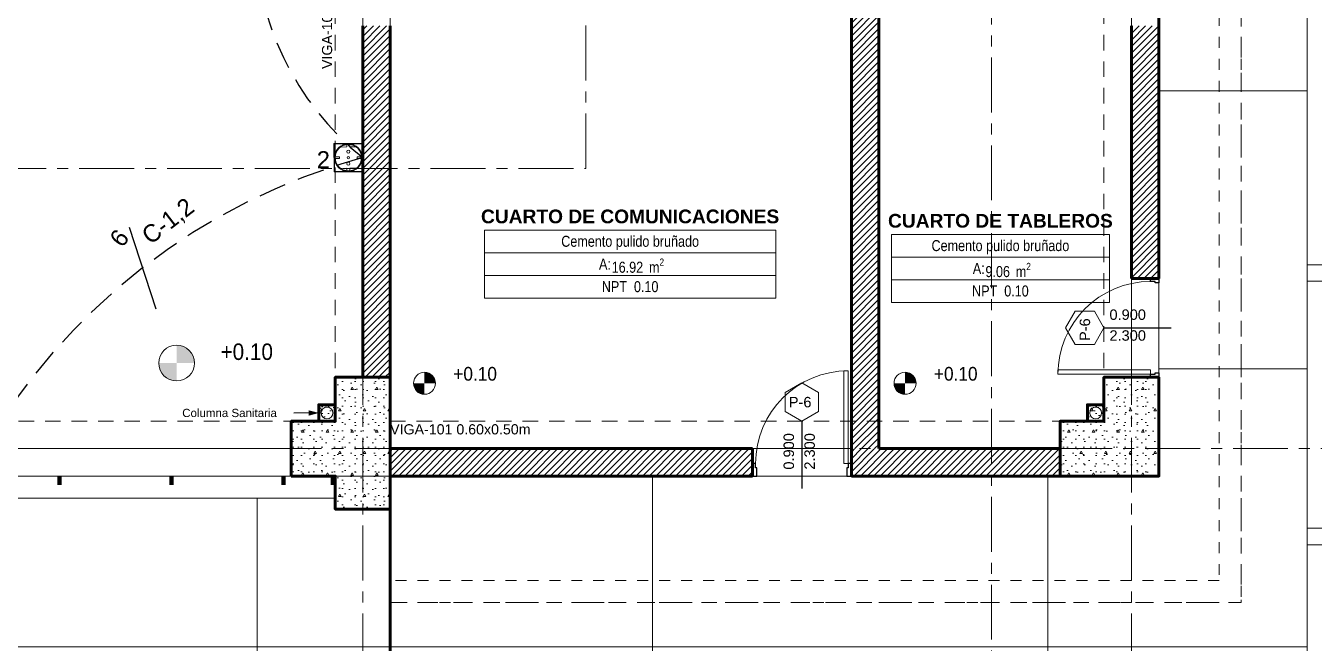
# Model space of a CAD drawing. Header units: inches. Extents: x -19 to 5698, y -728 to 92.
# Drawn here: x 41.25 to 52.98, y 5.68 to 11.3 of the extents above; entities that cross this region are included whole.
import ezdxf

# ---------------------------------------------------------------- set-up
doc = ezdxf.new("R2010")
doc.units = ezdxf.units.IN
doc.header["$MEASUREMENT"] = 0
doc.set_wipeout_variables(frame=1)
for name, pattern in [('CONTINUA', [0]), ('HIDDEN', [0.375, 0.25, -0.125]), ('Hidden Line', [0.195611, 0.141111, -0.0545]), ('Punto & Raya', [0.65, 0.5, -0.075, 0, -0.075]), ('Rayas', [0.282222, 0.141111, -0.141111]), ('super', [0.125, 0.075, -0.05]), ('Wipeout_Contour', [1, 0, -1])]:
    doc.linetypes.add(name, pattern=pattern)
doc.layers.get('0').update_dxf_attribs({"color": 61})
for name, color, linetype, lineweight in [('00 conduct tomacorr', 120, 'HIDDEN', 30), ('00 IE CKTO ILUMINACION', 3, 'Continuous', 50), ('00 IE LUZ EMERGENCIA', 253, 'Continuous', 0), ('10 REM ACABADOS', 170, 'Continuous', 13)]:
    doc.layers.add(name, color=color, linetype=linetype, lineweight=lineweight)
for name, color, linetype in [('02 _ ARQ _ ALB _ Cotas Ejes', 7, 'Continuous'), ('02 _ ARQ _ ALB _ Ejes Generales', 251, 'Continuous'), ('02 _ ARQ _ ZON _ Espacio.3D', 7, 'Continuous'), ('08 _ STR _ EXT _ 06 Columnas', 7, 'Continuous'), ('08 _ STR _ EXT _ 06 Elementos de Fachada', 7, 'Continuous'), ('08 _ STR _ EXT _ 07 Losa Aligerada', 7, 'Continuous'), ('08 _ STR _ EXT _ 08 Placas Inclinadas', 7, 'Continuous'), ('08 _ STR _ EXT _ 09 Vigas', 251, 'Continuous'), ('08 _ STR _ EXT _ 10 Vereda Exterior', 7, 'Continuous'), ('08 _ STR _ EXT _ Estacionamiento-Pavimento', 7, 'Continuous'), ('Estructura - 04 MURO', 7, 'Continuous'), ('Estructura - Carga', 7, 'Continuous'), ('IE-ALUM', 4, 'Continuous'), ('Interior - Equipamiento', 7, 'Continuous'), ('Marcador - Secciones', 7, 'Continuous'), ('MEP - HVAC', 7, 'Continuous'), ('Notas - Etiquetas', 7, 'Continuous')]:
    doc.layers.add(name, color=color, linetype=linetype)
doc.styles.add('Annotative', font='arial.ttf')
doc.styles.add('Estilo_Generado_4', font='swisse.ttf')
doc.styles.add('Estilo_Generado_8', font='arialbd.ttf')
doc.styles.add('Estilo_Generado_9', font='ARIALN.TTF')
doc.dimstyles.new('Estilo_Generado__1', dxfattribs={"dimtxt": 0.125, "dimasz": 0.095, "dimexe": 0.18, "dimexo": 0.3, "dimgap": 0, "dimtad": 0, "dimtih": 1, "dimtoh": 1, "dimzin": 0, "dimdsep": 46, "dimtxsty": 'Estilo_Generado_4', "dimblk": 'ARROWHEAD_6', "dimblk1": 'ARROWHEAD_6', "dimblk2": 'ARROWHEAD_6', "dimcen": 0.09, "dimse1": 1, "dimse2": 1, "dimclrd": 144, "dimclre": 144, "dimclrt": 7, "dimadec": 0, "dimazin": 0, "dimtfac": 1, "dimtdec": 4, "dimtmove": 0, "dimatfit": 3, "dimfxl": 1, "dimtolj": 1, "dimtzin": 0, "dimarcsym": 0})
doc.dimstyles.new('Estilo_Generado__8', dxfattribs={"dimtxt": 0.18, "dimasz": 0.0912, "dimexe": 0.18, "dimexo": 0.0625, "dimgap": 0, "dimtad": 0, "dimtih": 1, "dimtoh": 1, "dimdec": 4, "dimzin": 0, "dimdsep": 46, "dimcen": 0.09, "dimadec": 0, "dimazin": 0, "dimtfac": 1, "dimtdec": 4, "dimtmove": 0, "dimatfit": 3, "dimldrblk": 'ARROWHEAD_5', "dimfxl": 1, "dimtolj": 1, "dimtzin": 0, "dimarcsym": 0})
pattern_1 = [(45, (0, 0), (-0.030052038, 0.030052038), [])]
pattern_2 = [(0, (0, 0), (0, 0.3897114), [0.024375, -0.200625]), (0, (0.1125, 0.19486), (0, 0.3897114), [0.024375, -0.200625]), (60, (0, 0), (-0.3375, 0.1948557), [0.024375, -0.200625]), (60, (0.225, 0), (-0.3375, 0.1948557), [0.024375, -0.200625]), (120, (0.02437, 0), (0.3375, 0.1948557), [0.024375, -0.200625]), (120, (0.24938, 0), (0.3375, 0.1948557), [0.024375, -0.200625]), (0, (0, 0.0375), (0, 0.075), [0, -0.075, 0, -0.1125]), (45, (0.0375, 0.0375), (-0.05303301, 0.05303301), [0, -0.05625, 0, -0.09375])]
pattern_3 = [(0, (0, 0), (0, 0.3117692), [0.03, -0.15]), (0, (0.09, 0.1559), (0, 0.3117692), [0.03, -0.15]), (60, (0, 0), (-0.27, 0.1558846), [0.03, -0.15]), (60, (0.18, 0), (-0.27, 0.1558846), [0.03, -0.15]), (120, (0.03, 0), (0.27, 0.1558846), [0.03, -0.15]), (120, (0.21, 0), (0.27, 0.1558846), [0.03, -0.15]), (0, (0, 0.03), (0, 0.06), [0, -0.06, 0, -0.09]), (45, (0.03, 0.03), (-0.04242641, 0.04242641), [0, -0.045, 0, -0.075])]

# ---------------------------------------------------------------- blocks, each defined once
blk = doc.blocks.new('*D15')
at = {"layer": '02 _ ARQ _ ALB _ Cotas Ejes', "color": 152, "linetype": 'Continuous', "lineweight": 35, "transparency": 16777216}
for p, q in [((37.37, 2.481), (37.27, 2.381)), ((44.37, 2.481), (44.27, 2.381))]:
    blk.add_line(p, q, dxfattribs=at)
at = {"layer": '02 _ ARQ _ ALB _ Cotas Ejes', "color": 144, "linetype": 'Continuous', "lineweight": 13, "transparency": 16777216}
for p, q in [((37.32, 2.337), (37.32, 2.524)), ((44.32, 2.337), (44.32, 2.524)), ((37.32, 2.431), (40.595, 2.431)), ((41.045, 2.431), (44.32, 2.431))]:
    blk.add_line(p, q, dxfattribs=at)
at = {"layer": '02 _ ARQ _ ALB _ Cotas Ejes', "color": 7, "lineweight": 35, "transparency": 16777216, "insert": (40.62, 2.368), "char_height": 0.125, "attachment_point": 7, "style": 'Estilo_Generado_4'}
blk.add_mtext('\\A1;{\\pql;\\fSwis721 Ex BT|b0|i0|c0|p34;7.00}', dxfattribs=at)
blk = doc.blocks.new('ARROWHEAD_6')
at = {"color": 0, "linetype": 'Continuous', "lineweight": 0}
for p, q in [((0, 0), (-1, 0)), ((-0.5, -0.5), (0.5, 0.5))]:
    blk.add_line(p, q, dxfattribs=at)
blk = doc.blocks.new('*D16')
at = {"layer": '02 _ ARQ _ ALB _ Cotas Ejes', "color": 152, "linetype": 'Continuous', "lineweight": 35, "transparency": 16777216}
for p, q in [((44.37, 2.481), (44.27, 2.381)), ((51.27, 2.381), (51.37, 2.481))]:
    blk.add_line(p, q, dxfattribs=at)
at = {"layer": '02 _ ARQ _ ALB _ Cotas Ejes', "color": 144, "linetype": 'Continuous', "lineweight": 13, "transparency": 16777216}
for p, q in [((44.32, 2.337), (44.32, 2.524)), ((51.32, 2.337), (51.32, 2.524)), ((44.32, 2.431), (47.595, 2.431)), ((48.045, 2.431), (51.32, 2.431)), ((51.32, 2.431), (51.395, 2.431))]:
    blk.add_line(p, q, dxfattribs=at)
at = {"layer": '02 _ ARQ _ ALB _ Cotas Ejes', "color": 7, "lineweight": 35, "transparency": 16777216, "insert": (47.62, 2.368), "char_height": 0.125, "attachment_point": 7, "style": 'Estilo_Generado_4'}
blk.add_mtext('\\A1;{\\pql;\\fSwis721 Ex BT|b0|i0|c0|p34;7.00}', dxfattribs=at)
blk = doc.blocks.new('ARROWHEAD_5')
at = {"linetype": 'Continuous', "lineweight": 0}
blk.add_hatch(color=0, dxfattribs=at).paths.add_polyline_path([(-1, 0.2679), (0, 0), (-1, -0.2679)])
at = {"color": 0, "linetype": 'Continuous', "lineweight": 0}
blk.add_line((0, 0), (-1, 0), dxfattribs=at)
blk = doc.blocks.new('tomacorriente schuko 2+T')
at = {"color": 3}
for p, q in [((-0.1377, -0.0281, -162.36), (-0.1377, -0.1227, -162.36)), ((-0.1377, -0.0281, -162.36), (-0.0441, -0.0281, -162.36)), ((-0.1367, -0.0296, -162.36), (-0.1367, -0.1211, -162.36)), ((-0.1367, -0.0296, -162.36), (-0.1367, -0.1211, -162.36)), ((-0.1367, -0.0296, -162.36), (-0.0452, -0.0296, -162.36)), ((-0.1367, -0.0296, -162.36), (-0.0909, -0.0296, -162.36)), ((-0.0935, -0.0318, -162.36), (-0.0935, -0.0465, -162.36)), ((-0.0909, -0.0296, -162.36), (-0.0452, -0.0296, -162.36)), ((-0.0883, -0.0318, -162.36), (-0.0883, -0.0465, -162.36)), ((-0.0452, -0.0296, -162.36), (-0.0452, -0.1211, -162.36)), ((-0.0452, -0.0296, -162.36), (-0.0452, -0.1211, -162.36)), ((-0.0441, -0.0281, -162.36), (-0.0441, -0.1227, -162.36)), ((-0.1342, -0.0701, -162.36), (-0.1261, -0.0701, -162.36)), ((-0.1342, -0.0806, -162.36), (-0.1261, -0.0806, -162.36)), ((-0.1261, -0.0496, -162.36), (-0.1261, -0.0701, -162.36)), ((-0.1261, -0.0806, -162.36), (-0.1261, -0.1011, -162.36)), ((-0.0935, -0.0465, -162.36), (-0.0883, -0.0465, -162.36)), ((-0.0557, -0.0496, -162.36), (-0.0557, -0.0701, -162.36)), ((-0.0557, -0.0701, -162.36), (-0.0476, -0.0701, -162.36)), ((-0.0557, -0.0806, -162.36), (-0.0476, -0.0806, -162.36)), ((-0.0557, -0.0806, -162.36), (-0.0557, -0.1011, -162.36)), ((-0.1377, -0.1227, -162.36), (-0.0441, -0.1227, -162.36)), ((-0.1367, -0.1211, -162.36), (-0.0452, -0.1211, -162.36)), ((-0.1367, -0.1211, -162.36), (-0.0909, -0.1211, -162.36)), ((-0.0935, -0.1043, -162.36), (-0.0883, -0.1043, -162.36)), ((-0.0935, -0.1043, -162.36), (-0.0935, -0.1189, -162.36)), ((-0.0909, -0.1211, -162.36), (-0.0452, -0.1211, -162.36)), ((-0.0883, -0.1043, -162.36), (-0.0883, -0.1189, -162.36))]:
    blk.add_line(p, q, dxfattribs=at)
for centre, radius in [((-0.0909, -0.0754, -162.36), 0.0457), ((-0.0909, -0.0754, -162.36), 0.0436), ((-0.1109, -0.0754, -162.36), 0.00505), ((-0.091, -0.0755, -162.36), 0.00406), ((-0.0709, -0.0754, -162.36), 0.00505)]:
    blk.add_circle(centre, radius, dxfattribs=at)

msp = doc.modelspace()

# ---------------------------------------------------------------- hatches: boundary and pattern name
at = {"linetype": 'Continuous', "lineweight": 13}
for color, points in [(7, [(42.6257, 8.2293), (42.7882, 8.2293), (42.7758, 8.2914), (42.7406, 8.3442), (42.6879, 8.3794), (42.6257, 8.3918)]), (7, [(42.6257, 8.2293), (42.4632, 8.2293), (42.4755, 8.1671), (42.5108, 8.1144), (42.5635, 8.0791), (42.6257, 8.0668)]), (175, [(44.8826, 8.0455), (44.9826, 8.0455), (44.975, 8.0838), (44.9533, 8.1162), (44.9209, 8.1379), (44.8826, 8.1455)]), (175, [(49.2589, 8.0455), (49.3589, 8.0455), (49.3513, 8.0838), (49.3296, 8.1162), (49.2972, 8.1379), (49.2589, 8.1455)]), (175, [(44.8826, 8.0455), (44.7826, 8.0455), (44.7902, 8.0072), (44.8119, 7.9748), (44.8443, 7.9531), (44.8826, 7.9455)]), (175, [(49.2589, 8.0455), (49.1589, 8.0455), (49.1665, 8.0072), (49.1882, 7.9748), (49.2207, 7.9531), (49.2589, 7.9455)])]:
    msp.add_hatch(color=color, dxfattribs=at).paths.add_polyline_path(points)
at = {"layer": '08 _ STR _ EXT _ 10 Vereda Exterior', "linetype": 'Continuous', "lineweight": 13}
h = msp.add_hatch(dxfattribs=at)
h.set_pattern_fill('RETÍCULA_100X100_0002', color=251, style=0, pattern_type=2)
h.set_pattern_definition([(360, (3.7574, 18.3027), (0, 2.53199), []), (90, (3.7574, 18.3027), (-3.6, 0), [])])
h.paths.add_polyline_path([(2.17, 3.6213), (4.2913, 1.5), (9.32, 1.5), (9.32, 6.5), (40.52, 6.5), (40.52, 1.5), (52.92, 1.5), (52.92, 19.0859), (51.57, 19.0859), (51.57, 7.2), (9.07, 7.2), (9.07, 7.85), (6.5201, 7.85, -0.4142136), (6.2701, 8.1), (6.2701, 8.85, -0.4142126), (6.5201, 9.1), (9.07, 9.1), (9.07, 12), (6.5201, 12, -0.4142136), (6.2701, 12.25), (6.2701, 13, -0.4142126), (6.5201, 13.25), (9.07, 13.25), (9.07, 16.15), (6.5201, 16.15, -0.4142136), (6.2701, 16.4), (6.2701, 17.15, -0.4142126), (6.5201, 17.4), (8.77, 17.4), (8.7706, 21.0499), (2.17, 21.0499)])
at = {"layer": 'Estructura - Carga', "linetype": 'Continuous', "lineweight": 13}
h = msp.add_hatch(dxfattribs=at)
h.set_pattern_fill('HORMIGÓN_ARMADO_0002', color=251, style=0, pattern_type=2)
h.set_pattern_definition(pattern_3)
h.paths.add_polyline_path([(43.92, 7.7), (44.07, 7.7), (44.07, 7.85), (43.92, 7.85)])
h = msp.add_hatch(dxfattribs=at)
h.set_pattern_fill('HORMIGÓN_ARMADO_0002', color=251, style=0, pattern_type=2)
h.set_pattern_definition(pattern_3)
h.paths.add_polyline_path([(50.92, 7.7), (51.07, 7.7), (51.07, 7.85), (50.92, 7.85)])

# ---------------------------------------------------------------- linework, layer by layer
at = {"color": 7, "linetype": 'Continuous', "lineweight": 13}
msp.add_circle((42.6257, 8.2293), 0.1625, dxfattribs=at)
at = {"color": 175, "linetype": 'Continuous', "lineweight": 13}
for centre in [(44.8826, 8.0455), (49.2589, 8.0455)]:
    msp.add_circle(centre, 0.1, dxfattribs=at)
at = {"layer": '02 _ ARQ _ ZON _ Espacio.3D', "color": 251, "linetype": 'Continuous', "lineweight": 13}
for p, q in [((48.0816, 9.4382), (45.429, 9.4382)), ((45.429, 9.4382), (45.429, 8.8206)), ((45.429, 9.4382), (48.0816, 9.4382)), ((45.429, 9.2323), (45.429, 9.4382)), ((48.0816, 8.8206), (48.0816, 9.4382)), ((48.0816, 9.4382), (48.0816, 9.2323)), ((51.119, 9.3988), (49.135, 9.3988)), ((49.135, 9.3988), (49.135, 8.7811)), ((49.135, 9.3988), (51.119, 9.3988)), ((49.135, 9.1929), (49.135, 9.3988)), ((51.119, 8.7811), (51.119, 9.3988)), ((51.119, 9.3988), (51.119, 9.1929)), ((48.0816, 9.2323), (45.429, 9.2323)), ((45.429, 9.2323), (48.0816, 9.2323)), ((45.429, 9.0265), (45.429, 9.2323)), ((48.0816, 9.2323), (48.0816, 9.0265)), ((51.119, 9.1929), (49.135, 9.1929)), ((49.135, 9.1929), (51.119, 9.1929)), ((49.135, 8.987), (49.135, 9.1929)), ((51.119, 9.1929), (51.119, 8.987)), ((48.0816, 9.0265), (45.429, 9.0265)), ((45.429, 9.0265), (48.0816, 9.0265)), ((45.429, 8.8206), (45.429, 9.0265)), ((48.0816, 9.0265), (48.0816, 8.8206)), ((51.119, 8.987), (49.135, 8.987)), ((49.135, 8.987), (51.119, 8.987)), ((49.135, 8.7811), (49.135, 8.987)), ((51.119, 8.987), (51.119, 8.7811)), ((45.429, 8.8206), (48.0816, 8.8206)), ((48.0816, 8.8206), (45.429, 8.8206)), ((49.135, 8.7811), (51.119, 8.7811)), ((51.119, 8.7811), (49.135, 8.7811))]:
    msp.add_line(p, q, dxfattribs=at)
at = {"layer": '02 _ ARQ _ ZON _ Espacio.3D', "color": 254, "linetype": 'Continuous', "lineweight": 0, "flags": 128}
msp.add_lwpolyline([(37.77, 7.45), (43.67, 7.45), (43.67, 7.7), (44.07, 7.7), (44.07, 8.1), (44.32, 8.1), (44.32, 16.1), (44.07, 16.1), (44.07, 16.9), (43.47, 16.9), (43.47, 17.4), (44.57, 17.4), (44.57, 16.25), (45.7699, 16.25), (45.7699, 15.5372), (47.42, 15.5372), (47.42, 15.1937), (48.32, 15.1937), (48.32, 15.5372), (48.32, 17.1), (47.82, 17.1), (47.82, 19.05), (45.6803, 19.05), (45.6803, 20.35)], dxfattribs=at)
at = {"layer": '02 _ ARQ _ ZON _ Espacio.3D', "color": 9, "linetype": 'Continuous', "lineweight": 5, "flags": 128}
for points in [[(44.57, 7.45), (48.77, 7.45), (48.77, 11.45), (47.27, 11.45), (45.7699, 11.45), (44.57, 11.45)], [(49.02, 11.45), (49.02, 7.45), (50.67, 7.45), (50.67, 7.7), (51.07, 7.7), (51.07, 8.1), (51.32, 8.1), (51.32, 11.45)]]:
    msp.add_lwpolyline(points, close=True, dxfattribs=at)
at = {"layer": '08 _ STR _ EXT _ 07 Losa Aligerada', "color": 7, "linetype": 'Rayas', "lineweight": 18, "flags": 128}
msp.add_lwpolyline([(8.17, 27.9392), (7.67, 27.9392), (7.67, 5.8), (25.2353, 5.8), (25.2353, 7.2), (30.4315, 7.2), (30.4315, 6.0005), (37.07, 6.0005), (37.07, 3.3753), (44.57, 3.3753), (44.57, 6.05), (52.32, 6.05), (52.32, 14.9999), (51.57, 14.9999), (51.57, 15.1499), (51.57, 15.7999), (51.57, 18.1001), (51.57, 18.1001), (51.57, 20.35), (46.67, 20.35), (46.67, 22.35), (46.67, 22.6), (46.67, 24.5), (46.67, 24.75), (46.67, 26.75), (51.57, 26.75), (51.57, 29.7), (51.57, 29.7), (51.57, 35.2005), (52.37, 35.2005), (52.52, 35.2005), (52.52, 41.1), (38.9553, 41.1), (38.9553, 40.8001), (34.0478, 40.8001), (34.0478, 40.5001), (23.37, 40.5001), (23.37, 43.8736), (16.2699, 43.8736), (16.2699, 39.9), (11.1201, 39.9), (11.1201, 40.95), (8.02, 40.95), (8.02, 37.7), (9.07, 37.7), (9.07, 33.9), (8.17, 33.9)], close=True, dxfattribs=at)
at = {"layer": '08 _ STR _ EXT _ 07 Losa Aligerada', "color": 7, "linetype": 'Continuous', "lineweight": 18, "flags": 128}
msp.add_lwpolyline([(9.07, 7.2), (51.57, 7.2), (51.57, 39.9), (9.07, 39.9)], dxfattribs=at)
at = {"layer": '08 _ STR _ EXT _ 08 Placas Inclinadas', "color": 7, "linetype": 'Continuous', "lineweight": 80, "flags": 128}
msp.add_lwpolyline([(44.57, 3.3995), (44.57, 6.9)], dxfattribs=at)
at = {"layer": '08 _ STR _ EXT _ 09 Vigas', "color": 251, "linetype": 'Hidden Line', "lineweight": 13, "true_color": 0x636466}
for p, q in [((44.07, 7.7), (44.07, 16.9)), ((51.07, 7.7), (51.07, 16.9)), ((37.57, 7.7), (44.07, 7.7))]:
    msp.add_line(p, q, dxfattribs=at)
at = {"layer": '08 _ STR _ EXT _ 09 Vigas', "color": 251, "linetype": 'super', "lineweight": 13, "true_color": 0x636466}
for p, q in [((52.12, 14.9999), (52.12, 6.25)), ((52.32, 14.9999), (52.32, 6.05)), ((52.12, 6.25), (44.57, 6.25)), ((44.57, 6.25), (44.57, 6.05)), ((52.32, 6.05), (44.57, 6.05))]:
    msp.add_line(p, q, dxfattribs=at)
at = {"layer": '08 _ STR _ EXT _ Estacionamiento-Pavimento', "color": 7, "linetype": 'Continuous', "lineweight": 18, "flags": 128}
msp.add_lwpolyline([(9.07, 40.85), (52.92, 40.85), (52.92, 1.5), (69.77, 1.5), (69.77, 46.7845), (56.22, 46.9373), (56.22, 50.85), (9.07, 50.85)], close=True, dxfattribs=at)
at = {"layer": 'Estructura - 04 MURO', "color": 152, "linetype": 'Continuous', "lineweight": 25}
for p, q in [((51.07, 8.55), (51.6825, 8.55)), ((48.32, 7.7), (48.32, 7.0875))]:
    msp.add_line(p, q, dxfattribs=at)
at = {"layer": 'Estructura - 04 MURO', "color": 165, "linetype": 'Continuous', "lineweight": 15}
for p, q in [((48.702, 7.315), (48.702, 8.159)), ((48.702, 8.159), (48.742, 8.159)), ((51.495, 8.168), (50.651, 8.168)), ((50.651, 8.168), (50.651, 8.128)), ((50.651, 8.128), (51.495, 8.128)), ((51.495, 8.128), (51.495, 8.168)), ((14.0199, 7.45), (43.67, 7.45)), ((14.0199, 7.2), (43.67, 7.2))]:
    msp.add_line(p, q, dxfattribs=at)
at = {"layer": 'Estructura - 04 MURO', "color": 7, "linetype": 'Continuous', "lineweight": 80}
for p, q in [((51.495, 8.1), (51.32, 8.1)), ((51.495, 8.1), (51.32, 8.1)), ((51.57, 8.1), (51.495, 8.1)), ((51.57, 8.1), (51.495, 8.1)), ((51.57, 8.1), (51.495, 8.1)), ((43.67, 7.2), (43.67, 7.45)), ((43.67, 7.2), (43.67, 7.45))]:
    msp.add_line(p, q, dxfattribs=at)
at = {"layer": 'Estructura - 04 MURO', "color": 165, "linetype": 'Continuous', "lineweight": 25}
for p, q in [((51.495, 8.1), (51.495, 8.128)), ((51.495, 8.128), (51.535, 8.128)), ((51.57, 8.1), (51.495, 8.1)), ((51.535, 8.128), (51.535, 8.14)), ((51.535, 8.14), (51.57, 8.14)), ((51.57, 8.14), (51.57, 8.1))]:
    msp.add_line(p, q, dxfattribs=at)
at = {"layer": 'Estructura - 04 MURO', "color": 251, "linetype": 'Continuous', "lineweight": 13, "flags": 128}
for points in [[(50.72, 8.55), (50.8075, 8.3984), (50.9825, 8.3984), (51.07, 8.55), (50.9825, 8.7016), (50.8075, 8.7016)], [(48.32, 8.05), (48.1684, 7.9625), (48.1684, 7.7875), (48.32, 7.7), (48.4715, 7.7875), (48.4715, 7.9625)]]:
    msp.add_lwpolyline(points, close=True, dxfattribs=at)
at = {"layer": 'Estructura - Carga', "color": 7, "linetype": 'Continuous', "lineweight": 80, "flags": 128}
for points in [[(43.92, 7.7), (44.07, 7.7), (44.07, 7.85), (43.92, 7.85)], [(50.92, 7.7), (51.07, 7.7), (51.07, 7.85), (50.92, 7.85)]]:
    msp.add_lwpolyline(points, close=True, dxfattribs=at)
at = {"layer": 'IE-ALUM'}
msp.add_line((42.195, 9.4663), (42.4355, 8.7235), dxfattribs=at)
at = {"layer": 'Interior - Equipamiento', "color": 175, "linetype": 'Continuous', "lineweight": 13, "flags": 128}
for points in [[(57.92, 8.975), (57.92, 9.125), (52.92, 9.125), (52.92, 8.975)], [(57.92, 6.575), (57.92, 6.725), (52.92, 6.725), (52.92, 6.575)]]:
    msp.add_lwpolyline(points, close=True, dxfattribs=at)
at = {"layer": 'Marcador - Secciones', "color": 251, "linetype": 'Punto & Raya', "lineweight": 13, "true_color": 0x636466}
msp.add_line((46.3506, 10.0018), (46.3506, 17.4928), dxfattribs=at)
at = {"layer": 'MEP - HVAC', "color": 7, "linetype": 'Continuous', "lineweight": 13, "flags": 128}
for points in [[(43.995, 7.721, -1), (43.995, 7.829, -1)], [(50.995, 7.721, -1), (50.995, 7.829, -1)]]:
    msp.add_lwpolyline(points, format="xyb", close=True, dxfattribs=at)

# ---------------------------------------------------------------- texts
at = {"color": 7, "lineweight": 13, "insert": (43.0257, 8.2554), "char_height": 0.15, "attachment_point": 7, "style": 'Estilo_Generado_4'}
msp.add_mtext('\\A1;{\\W0.900000x;\\pql;\\fSwis721 Ex BT|b0|i0|c0|p34;+0.10}', dxfattribs=at)
at = {"color": 175, "lineweight": 13, "char_height": 0.125, "attachment_point": 7, "style": 'Estilo_Generado_4'}
for insert in [(45.1451, 8.0673), (49.5214, 8.0673)]:
    msp.add_mtext('\\A1;{\\W0.900000x;\\pql;\\fSwis721 Ex BT|b0|i0|c0|p34;+0.10}', dxfattribs=dict(at, insert=insert))
at = {"layer": '00 IE CKTO ILUMINACION', "color": 4, "linetype": 'CONTINUA', "lineweight": 15}
msp.add_text('C-1,2', height=0.15962, rotation=37.52683, dxfattribs=at).set_placement((42.3872, 9.3017, 0))
at = {"layer": '00 IE CKTO ILUMINACION', "color": 30, "linetype": 'CONTINUA', "lineweight": 15, "true_color": 0xf26722}
msp.add_text('6', height=0.1596, rotation=52.8657, dxfattribs=at).set_placement((42.1311, 9.2726, 10395.4412))
at = {"layer": '00 IE LUZ EMERGENCIA', "style": 'Annotative'}
msp.add_attdef('2', (43.9012, 10.0021), '', height=0.1562, dxfattribs=at)
at = {"layer": '02 _ ARQ _ ZON _ Espacio.3D', "color": 251, "lineweight": 25, "attachment_point": 2}
for s, insert, char_height, style in [('\\A1;{\\pqc;\\pt0;\\fArial|b1|i0|c0|p34;CUARTO DE COMUNICACIONES}', (46.7553, 9.6267), 0.125, 'Estilo_Generado_8'), ('\\A1;{\\pqc;\\pt0;\\fArial|b1|i0|c0|p34;}', (48.0816, 9.6552), 0.125, 'Estilo_Generado_8'), ('\\A1;{\\pqc;\\pt0;\\fArial|b1|i0|c0|p34;CUARTO DE TABLEROS}', (50.127, 9.5872), 0.125, 'Estilo_Generado_8'), ('\\A1;{\\pqc;\\pt0;\\fArial|b1|i0|c0|p34;}', (51.119, 9.6158), 0.125, 'Estilo_Generado_8'), ('\\A1;{\\pqc;\\pt0;\\fArial Narrow|b0|i0|c0|p34;}', (46.1247, 9.4176), 0.1, 'Estilo_Generado_9'), ('\\A1;{\\pqc;\\pt0;\\fArial Narrow|b0|i0|c0|p34;Cemento pulido bruñado}', (46.7553, 9.3881), 0.1, 'Estilo_Generado_9'), ('\\A1;{\\pqc;\\pt0;\\fArial Narrow|b0|i0|c0|p34;}', (49.4964, 9.3782), 0.1, 'Estilo_Generado_9'), ('\\A1;{\\pqc;\\pt0;\\fArial Narrow|b0|i0|c0|p34;Cemento pulido bruñado}', (50.127, 9.3487), 0.1, 'Estilo_Generado_9'), ('\\A1;{\\pqc;\\pt0;\\fArial Narrow|b0|i0|c0|p34;A: }', (46.5261, 9.1805), 0.1, 'Estilo_Generado_9'), ('\\A1;{\\pqc;\\pt0,0.3;\\fArial Narrow|b0|i0|c0|p34;16.92\\fArial Narrow|b0|i0|c0|p34;\\A1{\\H.66x;\\S^  ;}\\fArial Narrow|b0|i0|c0|p34; m\\fArial Narrow|b0|i0|c0|p34;\\A1{\\H.66x;\\S2^  ;}}', (46.8259, 9.1809), 0.1, 'Estilo_Generado_9'), ('\\A1;{\\pqc;\\pt0;\\fArial Narrow|b0|i0|c0|p34;A: }', (49.9299, 9.141), 0.1, 'Estilo_Generado_9'), ('\\A1;{\\pqc;\\pt0,0.3;\\fArial Narrow|b0|i0|c0|p34;9.06\\fArial Narrow|b0|i0|c0|p34;\\A1{\\H.66x;\\S^  ;}\\fArial Narrow|b0|i0|c0|p34; m\\fArial Narrow|b0|i0|c0|p34;\\A1{\\H.66x;\\S2^  ;}}', (50.1976, 9.1414), 0.1, 'Estilo_Generado_9'), ('\\A1;{\\pqc;\\pt0;\\fArial Narrow|b0|i0|c0|p34;}', (46.4955, 9.0059), 0.1, 'Estilo_Generado_9'), ('\\A1;{\\pqc;\\pt0;\\fArial Narrow|b0|i0|c0|p34;NPT  0.10}', (46.7553, 8.975), 0.1, 'Estilo_Generado_9'), ('\\A1;{\\pqc;\\pt0;\\fArial Narrow|b0|i0|c0|p34;}', (49.8673, 8.9664), 0.1, 'Estilo_Generado_9'), ('\\A1;{\\pqc;\\pt0;\\fArial Narrow|b0|i0|c0|p34;NPT  0.10}', (50.127, 8.9356), 0.1, 'Estilo_Generado_9')]:
    msp.add_mtext(s, dxfattribs=dict(at, insert=insert, char_height=char_height, style=style))
at = {"layer": 'Estructura - 04 MURO', "color": 251, "lineweight": 25, "char_height": 0.095, "attachment_point": 7, "style": 'Estilo_Generado_4'}
for s, insert in [('\\A1;{\\pql;\\pt0;\\fSwis721 Ex BT|b0|i0|c0|p34;0.900\\fSwis721 Ex BT|b0|i0|c0|p34;\\A1{\\H.66x;\\S^  ;}\\fSwis721 Ex BT|b0|i0|c0|p34;\\fSwis721 Ex BT|b0|i0|c0|p34;}', (51.12, 8.5949)), ('\\A1;{\\pql;\\pt0;\\fSwis721 Ex BT|b0|i0|c0|p34;2.300\\fSwis721 Ex BT|b0|i0|c0|p34;\\A1{\\H.66x;\\S^  ;}\\fSwis721 Ex BT|b0|i0|c0|p34;\\fSwis721 Ex BT|b0|i0|c0|p34;}', (51.12, 8.405)), ('\\A1;{\\pql;\\pt0;\\fSwis721 Ex BT|b0|i0|c0|p34;P-6\\fSwis721 Ex BT|b0|i0|c0|p34;\\fSwis721 Ex BT|b0|i0|c0|p34;\\fSwis721 Ex BT|b0|i0|c0|p34;}', (48.2001, 7.825))]:
    msp.add_mtext(s, dxfattribs=dict(at, insert=insert))
at = {"layer": 'Estructura - 04 MURO', "color": 251, "lineweight": 25, "char_height": 0.095, "attachment_point": 7, "rotation": 90, "style": 'Estilo_Generado_4'}
for s, insert in [('\\A1;{\\pql;\\pt0;\\fSwis721 Ex BT|b0|i0|c0|p34;P-6\\fSwis721 Ex BT|b0|i0|c0|p34;\\fSwis721 Ex BT|b0|i0|c0|p34;\\fSwis721 Ex BT|b0|i0|c0|p34;}', (50.945, 8.4301)), ('\\A1;{\\pql;\\pt0;\\fSwis721 Ex BT|b0|i0|c0|p34;0.900\\fSwis721 Ex BT|b0|i0|c0|p34;\\A1{\\H.66x;\\S^  ;}\\fSwis721 Ex BT|b0|i0|c0|p34;\\fSwis721 Ex BT|b0|i0|c0|p34;}', (48.2751, 7.2591)), ('\\A1;{\\pql;\\pt0;\\fSwis721 Ex BT|b0|i0|c0|p34;2.300\\fSwis721 Ex BT|b0|i0|c0|p34;\\A1{\\H.66x;\\S^  ;}\\fSwis721 Ex BT|b0|i0|c0|p34;\\fSwis721 Ex BT|b0|i0|c0|p34;}', (48.465, 7.2591))]:
    msp.add_mtext(s, dxfattribs=dict(at, insert=insert))
at = {"layer": 'Notas - Etiquetas', "color": 171, "linetype": 'Continuous', "lineweight": 13, "insert": (44.0433, 10.9066), "char_height": 0.0925, "attachment_point": 7, "rotation": 90, "style": 'Estilo_Generado_4'}
msp.add_mtext('\\A1;{\\pql;\\fSwis721 Ex BT|b0|i0|c0|p34;VIGA-102\\fSwis721 Ex BT|b0|i0|c0|p34; \\fSwis721 Ex BT|b0|i0|c0|p34;0.80\\fSwis721 Ex BT|b0|i0|c0|p34;x\\fSwis721 Ex BT|b0|i0|c0|p34;0.50\\fSwis721 Ex BT|b0|i0|c0|p34;m}', dxfattribs=at)
at = {"layer": 'Notas - Etiquetas', "color": 5, "linetype": 'Continuous', "lineweight": 35, "insert": (42.6768, 7.7746), "char_height": 0.075, "attachment_point": 4, "style": 'Estilo_Generado_4'}
msp.add_mtext('\\A1;{\\pql;\\fSwis721 Ex BT|b0|i0|c0|p34;Columna Sanitaria}', dxfattribs=at)
at = {"layer": 'Notas - Etiquetas', "color": 171, "linetype": 'Continuous', "lineweight": 13, "insert": (44.57, 7.6724), "char_height": 0.0925, "attachment_point": 1, "style": 'Estilo_Generado_4'}
msp.add_mtext('\\A1;{\\pql;\\fSwis721 Ex BT|b0|i0|c0|p34;VIGA-101\\fSwis721 Ex BT|b0|i0|c0|p34; \\fSwis721 Ex BT|b0|i0|c0|p34;0.60\\fSwis721 Ex BT|b0|i0|c0|p34;x\\fSwis721 Ex BT|b0|i0|c0|p34;0.50\\fSwis721 Ex BT|b0|i0|c0|p34;m}', dxfattribs=at)

# ---------------------------------------------------------------- leaders
at = {"layer": 'Notas - Etiquetas', "color": 144, "linetype": 'Continuous', "lineweight": 13, "annotation_type": 0, "has_hookline": 1, "hookline_direction": 1, "text_width": 1.0171}
msp.add_leader([(43.92, 7.775), (43.6939, 7.7746)], dimstyle='Estilo_Generado__8', dxfattribs=at)

# ---------------------------------------------------------------- next in the draw order: wipeouts: each hides what was drawn before it
at = {"color": 254, "linetype": 'Wipeout_Contour', "lineweight": 0, "ltscale": 165.73159}
msp.add_wipeout([(44.07, 7.2), (37.57, 7.2), (37.57, 7), (44.07, 7)], dxfattribs=at).dxf.layer = '08 _ STR _ EXT _ 06 Elementos de Fachada'
at = {"color": 254, "linetype": 'Wipeout_Contour', "lineweight": 0, "ltscale": 421.317238}
msp.add_wipeout([(51.32, 11.7), (51.57, 11.7), (51.57, 11.3), (51.32, 11.3), (51.32, 9), (51.57, 9), (51.57, 12.2), (51.32, 12.2)], dxfattribs=at).dxf.layer = 'Estructura - 04 MURO'
at = {"color": 254, "linetype": 'Wipeout_Contour', "lineweight": 0, "ltscale": 182.067327}
msp.add_wipeout([(44.32, 11.3), (44.32, 8.1), (44.57, 8.1), (44.57, 11.3)], dxfattribs=at).dxf.layer = 'Estructura - 04 MURO'
at = {"color": 254, "linetype": 'Wipeout_Contour', "lineweight": 0, "ltscale": 187.189745}
msp.add_wipeout([(44.57, 7.2), (47.87, 7.2), (47.87, 7.45), (44.57, 7.45)], dxfattribs=at).dxf.layer = 'Estructura - 04 MURO'
at = {"color": 254, "linetype": 'Wipeout_Contour', "lineweight": 0, "ltscale": 201.031811}
msp.add_wipeout([(48.77, 7.2), (50.67, 7.2), (50.67, 7.45), (48.77, 7.45)], dxfattribs=at).dxf.layer = 'Estructura - 04 MURO'

# ---------------------------------------------------------------- next in the draw order: hatches: boundary and pattern name
at = {"linetype": 'Continuous', "lineweight": 13}
for points in [[(41.5799, 7.12), (41.5799, 7.2), (41.5399, 7.2), (41.5399, 7.12)], [(42.5999, 7.12), (42.5999, 7.2), (42.5599, 7.2), (42.5599, 7.12)], [(43.6199, 7.12), (43.6199, 7.2), (43.5799, 7.2), (43.5799, 7.12)], [(44.07, 7.12), (44.07, 7.2), (44.03, 7.2), (44.03, 7.12)]]:
    msp.add_hatch(color=253, dxfattribs=at).paths.add_polyline_path(points)
at = {"layer": '08 _ STR _ EXT _ 06 Columnas', "linetype": 'Continuous', "lineweight": 9}
h = msp.add_hatch(dxfattribs=at)
h.set_pattern_fill('HORMIGÓN_EN_MASA_0002', style=0, pattern_type=2)
h.set_pattern_definition(pattern_2)
h.paths.add_polyline_path([(43.67, 7.2), (44.07, 7.2), (44.07, 6.9), (44.57, 6.9), (44.57, 8.1), (44.07, 8.1), (44.07, 7.7), (43.67, 7.7)])
h = msp.add_hatch(dxfattribs=at)
h.set_pattern_fill('HORMIGÓN_EN_MASA_0002', style=0, pattern_type=2)
h.set_pattern_definition(pattern_2)
h.paths.add_polyline_path([(51.57, 8.1), (51.07, 8.1), (51.07, 7.7), (50.67, 7.7), (50.67, 7.2), (51.57, 7.2)])
at = {"layer": 'Estructura - 04 MURO', "linetype": 'Continuous', "lineweight": 5}
h = msp.add_hatch(dxfattribs=at)
h.set_pattern_fill('LADRILLO_COMÚN_0002', color=250, style=0, pattern_type=2)
h.set_pattern_definition(pattern_1)
h.paths.add_polyline_path([(51.32, 11.7), (51.57, 11.7), (51.57, 11.3), (51.32, 11.3), (51.32, 9), (51.57, 9), (51.57, 12.2), (51.32, 12.2)])
h = msp.add_hatch(dxfattribs=at)
h.set_pattern_fill('LADRILLO_COMÚN_0002', color=250, style=0, pattern_type=2)
h.set_pattern_definition(pattern_1)
h.paths.add_polyline_path([(44.32, 11.3), (44.32, 8.1), (44.57, 8.1), (44.57, 11.3)])
h = msp.add_hatch(dxfattribs=at)
h.set_pattern_fill('LADRILLO_COMÚN_0002', color=250, style=0, pattern_type=2)
h.set_pattern_definition(pattern_1)
h.paths.add_polyline_path([(44.57, 7.2), (47.87, 7.2), (47.87, 7.45), (44.57, 7.45)])
h = msp.add_hatch(dxfattribs=at)
h.set_pattern_fill('LADRILLO_COMÚN_0002', color=250, style=0, pattern_type=2)
h.set_pattern_definition(pattern_1)
h.paths.add_polyline_path([(48.77, 7.2), (50.67, 7.2), (50.67, 7.45), (48.77, 7.45)])

# ---------------------------------------------------------------- next in the draw order: linework, layer by layer
at = {"layer": '00 conduct tomacorr'}
for centre, radius, start, end in [((45.9789, 12.1533), 2.6401, 129.19177, 231.07074), ((45.8639, 4.5158), 5.7932, 105.45659, 150.09234)]:
    msp.add_arc(centre, radius, start, end, dxfattribs=at)
at = {"layer": '02 _ ARQ _ ALB _ Ejes Generales', "color": 251, "linetype": 'Punto & Raya', "lineweight": 13, "true_color": 0x636466}
for p, q in [((44.32, 3.05), (44.32, 44.9)), ((51.32, 3.05), (51.32, 44.9))]:
    msp.add_line(p, q, dxfattribs=at)
at = {"layer": '08 _ STR _ EXT _ 06 Columnas', "color": 7, "linetype": 'Continuous', "lineweight": 80, "flags": 128}
for points in [[(43.67, 7.2), (44.07, 7.2), (44.07, 6.9), (44.57, 6.9), (44.57, 8.1), (44.07, 8.1), (44.07, 7.7), (43.67, 7.7)], [(51.57, 8.1), (51.57, 7.2), (50.67, 7.2), (50.67, 7.7), (51.07, 7.7), (51.07, 8.1)]]:
    msp.add_lwpolyline(points, close=True, dxfattribs=at)
at = {"layer": '08 _ STR _ EXT _ 06 Elementos de Fachada', "color": 7, "linetype": 'Continuous', "lineweight": 13, "flags": 128}
for points in [[(44.07, 7.2), (37.57, 7.2)], [(37.57, 7), (44.07, 7)]]:
    msp.add_lwpolyline(points, dxfattribs=at)
at = {"layer": '08 _ STR _ EXT _ 09 Vigas', "color": 251, "linetype": 'Hidden Line', "lineweight": 13, "true_color": 0x636466}
for p, q in [((51.57, 7.2), (51.57, 20.7)), ((44.57, 7.7), (44.57, 16.9)), ((9.57, 7.2), (51.57, 7.2)), ((44.57, 7.2), (44.07, 7.2))]:
    msp.add_line(p, q, dxfattribs=at)
at = {"layer": 'Estructura - 04 MURO', "color": 7, "linetype": 'Continuous', "lineweight": 80}
for p, q in [((51.495, 9), (51.32, 9)), ((51.495, 9), (51.32, 9)), ((51.57, 9), (51.495, 9)), ((51.57, 9), (51.495, 9)), ((51.57, 9), (51.495, 9)), ((47.87, 7.315), (47.87, 7.45)), ((47.87, 7.315), (47.87, 7.45)), ((48.77, 7.315), (48.77, 7.45)), ((48.77, 7.315), (48.77, 7.45)), ((47.87, 7.2), (47.87, 7.315)), ((47.87, 7.2), (47.87, 7.315)), ((47.87, 7.2), (47.87, 7.315)), ((48.77, 7.2), (48.77, 7.315)), ((48.77, 7.2), (48.77, 7.315)), ((48.77, 7.2), (48.77, 7.315))]:
    msp.add_line(p, q, dxfattribs=at)
at = {"layer": 'Estructura - 04 MURO', "color": 165, "linetype": 'Continuous', "lineweight": 25}
for p, q in [((51.495, 8.972), (51.495, 9)), ((51.495, 9), (51.57, 9)), ((51.535, 8.972), (51.495, 8.972)), ((51.535, 8.96), (51.535, 8.972)), ((51.57, 8.96), (51.535, 8.96)), ((51.57, 9), (51.57, 8.96)), ((47.898, 7.315), (47.87, 7.315)), ((47.87, 7.315), (47.87, 7.2)), ((47.898, 7.275), (47.898, 7.315)), ((47.91, 7.275), (47.898, 7.275)), ((47.91, 7.2), (47.91, 7.275)), ((48.742, 7.275), (48.73, 7.275)), ((48.73, 7.275), (48.73, 7.2)), ((48.77, 7.315), (48.742, 7.315)), ((48.742, 7.315), (48.742, 7.275)), ((48.77, 7.2), (48.77, 7.315)), ((47.87, 7.2), (47.91, 7.2)), ((48.73, 7.2), (48.77, 7.2))]:
    msp.add_line(p, q, dxfattribs=at)
at = {"layer": 'Estructura - 04 MURO', "color": 165, "linetype": 'Continuous', "lineweight": 15}
for p, q in [((48.742, 8.159), (48.742, 7.315)), ((48.742, 7.315), (48.702, 7.315))]:
    msp.add_line(p, q, dxfattribs=at)
at = {"layer": 'Estructura - 04 MURO', "color": 7, "linetype": 'Continuous', "lineweight": 80, "flags": 128}
for points in [[(51.57, 9), (51.57, 12.2)], [(44.32, 11.3), (44.32, 8.1)], [(44.57, 8.1), (44.57, 11.3)], [(51.32, 11.3), (51.32, 9)], [(47.87, 7.45), (44.57, 7.45)], [(50.67, 7.45), (49.02, 7.45)], [(44.57, 7.2), (47.87, 7.2)], [(48.77, 7.2), (50.67, 7.2)]]:
    msp.add_lwpolyline(points, dxfattribs=at)
at = {"layer": 'Estructura - 04 MURO', "color": 165, "linetype": 'Continuous', "lineweight": 15}
for centre in [(51.495, 8.128), (48.742, 7.315)]:
    msp.add_arc(centre, 0.844, 90, 180, dxfattribs=at)
at = {"layer": 'Marcador - Secciones', "color": 251, "linetype": 'Punto & Raya', "lineweight": 13, "true_color": 0x636466}
for p, q in [((50.0454, 46.2111), (50.0454, 0.9472)), ((4.9384, 10.0018), (46.3506, 10.0018))]:
    msp.add_line(p, q, dxfattribs=at)

# ---------------------------------------------------------------- next in the draw order: block references
at = {"layer": '10 REM ACABADOS', "xscale": 2.759423129612763, "yscale": 2.759423129612763, "zscale": 2.759423129612763, "rotation": 90.09900314736282}
msp.add_blockref('tomacorriente schuko 2+T', (43.981, 10.3498, 448.0199), dxfattribs=at)

# ---------------------------------------------------------------- next in the draw order: dimensions: what is measured, and where the dimension line sits
at = {"layer": '02 _ ARQ _ ALB _ Cotas Ejes', "color": 144, "linetype": 'Continuous', "lineweight": 13}
dim = msp.add_linear_dim(base=(44.32, 2.4306), p1=(37.32, 7.45), p2=(44.32, 2.7459), dimstyle='Estilo_Generado__1', dxfattribs=at)
dim.commit()
dim.dimension.update_dxf_attribs({"geometry": '*D15', "text_midpoint": (40.7823, 2.4306), "dimtype": 160})

# ---------------------------------------------------------------- next in the draw order: wipeouts: each hides what was drawn before it
at = {"color": 254, "linetype": 'Wipeout_Contour', "lineweight": 0, "ltscale": 199.348295}
msp.add_wipeout([(49.02, 7.45), (49.02, 11.45), (48.77, 11.45), (48.77, 7.45)], dxfattribs=at).dxf.layer = 'Estructura - 04 MURO'

# ---------------------------------------------------------------- next in the draw order: hatches: boundary and pattern name
at = {"layer": 'Estructura - 04 MURO', "linetype": 'Continuous', "lineweight": 5}
h = msp.add_hatch(dxfattribs=at)
h.set_pattern_fill('LADRILLO_COMÚN_0002', color=250, style=0, pattern_type=2)
h.set_pattern_definition(pattern_1)
h.paths.add_polyline_path([(49.02, 7.45), (49.02, 11.45), (48.77, 11.45), (48.77, 7.45)])

# ---------------------------------------------------------------- next in the draw order: linework, layer by layer
at = {"layer": '02 _ ARQ _ ALB _ Ejes Generales', "color": 251, "linetype": 'Punto & Raya', "lineweight": 13, "true_color": 0x636466}
msp.add_line((5.8454, 7.45), (54.57, 7.45), dxfattribs=at)
at = {"layer": '08 _ STR _ EXT _ 09 Vigas', "color": 251, "linetype": 'Hidden Line', "lineweight": 13, "true_color": 0x636466}
msp.add_line((44.57, 7.7), (51.07, 7.7), dxfattribs=at)
at = {"layer": 'Estructura - 04 MURO', "color": 7, "linetype": 'Continuous', "lineweight": 80, "flags": 128}
for points in [[(48.77, 11.45), (48.77, 7.45)], [(49.02, 7.45), (49.02, 11.45)]]:
    msp.add_lwpolyline(points, dxfattribs=at)

# ---------------------------------------------------------------- next in the draw order: dimensions: what is measured, and where the dimension line sits
at = {"layer": '02 _ ARQ _ ALB _ Cotas Ejes', "color": 144, "linetype": 'Continuous', "lineweight": 13}
dim = msp.add_linear_dim(base=(51.32, 2.4306), p1=(44.32, 2.7459), p2=(51.32, 7.45), dimstyle='Estilo_Generado__1', dxfattribs=at)
dim.commit()
dim.dimension.update_dxf_attribs({"geometry": '*D16', "text_midpoint": (47.7823, 2.4306), "dimtype": 160})

doc.saveas('drawing.dxf')
